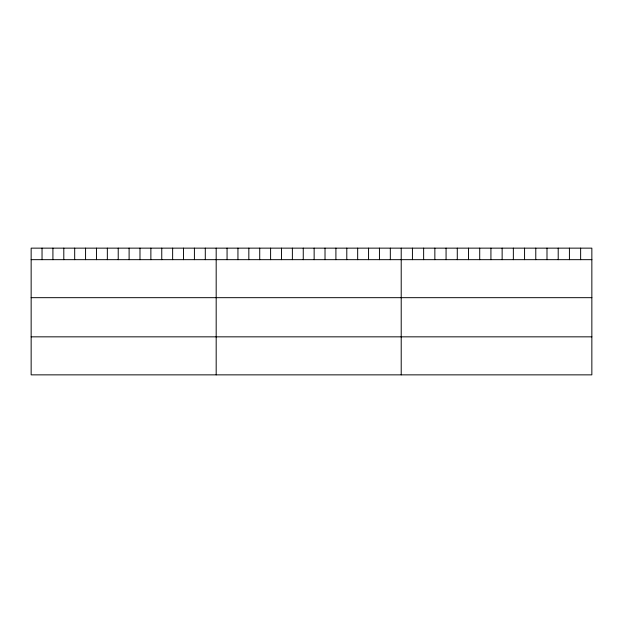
<?xml version="1.0" encoding="UTF-8"?>
<svg xmlns="http://www.w3.org/2000/svg" width="623" height="623" viewBox="0 0 623 623"><rect width="100%" height="100%" fill="white"/><g stroke="black" fill="none" stroke-linecap="round" stroke-linejoin="round"><path stroke-width="0.93" d="M591.85 259.666L591.85 374.859L31.15 374.859L31.15 248.141L591.85 248.141L591.85 259.666L31.15 259.666M31.15 297.677L591.85 297.677M31.15 336.841L591.85 336.841M580.636 248.141L580.636 259.666M569.422 248.141L569.422 259.666M558.208 248.141L558.208 259.666M546.994 248.141L546.994 259.666M535.78 248.141L535.78 259.666M524.566 248.141L524.566 259.666M513.352 248.141L513.352 259.666M502.138 248.141L502.138 259.666M490.924 248.141L490.924 259.666M479.71 248.141L479.71 259.666M468.496 248.141L468.496 259.666M457.282 248.141L457.282 259.666M446.068 248.141L446.068 259.666M434.854 248.141L434.854 259.666M423.64 248.141L423.64 259.666M412.426 248.141L412.426 259.666M401.212 248.141L401.212 374.859M390.325 248.141L390.325 259.666M379.446 248.141L379.446 259.666M368.559 248.141L368.559 259.666M357.672 248.141L357.672 259.666M346.793 248.141L346.793 259.666M335.906 248.141L335.906 259.666M325.019 248.141L325.019 259.666M314.14 248.141L314.14 259.666M303.253 248.141L303.253 259.666M292.374 248.141L292.374 259.666M281.487 248.141L281.487 259.666M270.6 248.141L270.6 259.666M259.721 248.141L259.721 259.666M248.834 248.141L248.834 259.666M237.947 248.141L237.947 259.666M227.068 248.141L227.068 259.666M216.181 248.141L216.181 374.859M205.294 248.141L205.294 259.666M194.415 248.141L194.415 259.666M183.528 248.141L183.528 259.666M172.641 248.141L172.641 259.666M161.762 248.141L161.762 259.666M150.875 248.141L150.875 259.666M139.988 248.141L139.988 259.666M129.109 248.141L129.109 259.666M118.222 248.141L118.222 259.666M107.343 248.141L107.343 259.666M96.456 248.141L96.456 259.666M85.569 248.141L85.569 259.666M74.69 248.141L74.69 259.666M63.803 248.141L63.803 259.666M52.916 248.141L52.916 259.666M42.037 248.141L42.037 259.666"/></g></svg>
